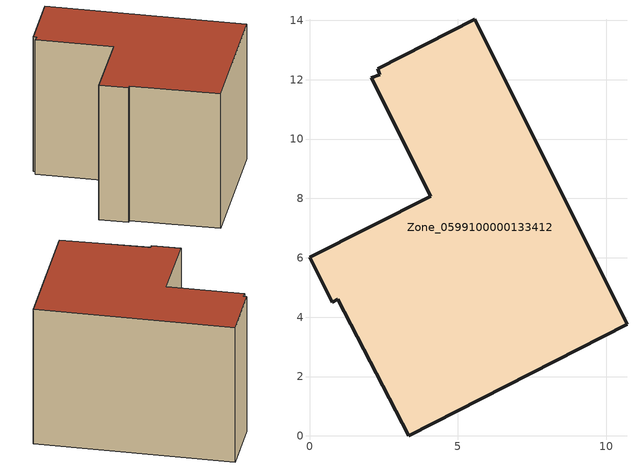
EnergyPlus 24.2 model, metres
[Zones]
Zone_0599100000133412
 floor ground (C_G): 0.95,4.6 0.76,4.51 0,6.02 4.08,8.08 2.07,12.07 2.37,12.17 2.3,12.36 5.57,14.04 10.69,3.76 3.34,0 z3.53
 wall outside (C_F): 0.76,4.51 0.95,4.6 3.34,0 10.69,3.76 5.57,14.04 2.3,12.36 2.37,12.17 2.07,12.07 4.08,8.08 0,6.02 0.76,4.51 z3.53:12.09
 roof outside (C_R): 2.37,12.17 2.07,12.07 4.08,8.08 0,6.02 0.76,4.51 0.95,4.6 3.34,0 10.69,3.76 5.57,14.04 2.3,12.36 z12.09
[BUILDING]
Pand.0599100000133412: North Axis=0; Terrain=City; Loads Convergence Tolerance Value=0.04; Temperature Convergence Tolerance Value=0.4; Solar Distribution=FullExterior; Maximum Number of Warmup Days=25; Minimum Number of Warmup Days=1
[Site:Location]
Rotterdam.The.Hague.AP_ZH_NLD Design_Conditions: Latitude=51.96; Longitude=4.45; Time Zone=1; Elevation=-4.5
[SITE:GROUNDTEMPERATURE:BUILDINGSURFACE]
18, 18, 18, 18, 18, 18, 18, 18, 18, 18, 18, 18
[MATERIAL] Thermal Absorptance=0.9; Solar Absorptance=0.7; Visible Absorptance=0.7
Name | Roughness | Thickness | Conductivity | Density | Specific Heat
G.TI.1946 | MediumSmooth | 0.15 | 1 | 540 | 1210
F.TI.1946 | Rough | 0.3 | 0.857143 | 1920 | 840
R.TI.1946 | MediumRough | 0.2 | 0.1 | 1500 | 1000
[CONSTRUCTION]
C_G: G.TI.1946
C_F: F.TI.1946
C_R: R.TI.1946
[ZONE]
Zone_0599100000133412: Type=1; Multiplier=1; Ceiling Height=Autocalculate; Volume=Autocalculate; Floor Area=autocalculate; Part of Total Floor Area=Yes
[ZONEINFILTRATION:DESIGNFLOWRATE]
Infil_Zone_0599100000133412: Zone or ZoneList or Space or SpaceList=Zone_0599100000133412; Schedule=AlwaysOn; Design Flow Rate Calculation Method=Flow/Area; Flow Rate per Floor Area=0.003; Constant Term Coefficient=1; Temperature Term Coefficient=0; Velocity Term Coefficient=0; Velocity Squared Term Coefficient=0
[HVACTEMPLATE:ZONE:IDEALLOADSAIRSYSTEM]
Zone_0599100000133412: Maximum Heating Supply Air Temperature=50; Minimum Cooling Supply Air Temperature=13; Maximum Heating Supply Air Humidity Ratio=0.0156; Minimum Cooling Supply Air Humidity Ratio=0.0077; Heating Limit=NoLimit; Cooling Limit=NoLimit; Dehumidification Control Type=ConstantSensibleHeatRatio; Cooling Sensible Heat Ratio=0.7; Dehumidification Setpoint=60; Humidification Control Type=None; Humidification Setpoint=30; Outdoor Air Method=None; Outdoor Air Flow Rate per Person=0.00944; Outdoor Air Flow Rate per Zone Floor Area=0; Outdoor Air Flow Rate per Zone=0; Demand Controlled Ventilation Type=None; Outdoor Air Economizer Type=NoEconomizer; Heat Recovery Type=None; Sensible Heat Recovery Effectiveness=0.7; Latent Heat Recovery Effectiveness=0.65
[ZONECONTROL:THERMOSTAT]
ThermostatControl_Zone_0599100000133412: Zone or ZoneList=Zone_0599100000133412; Control Type Schedule=DualSetpointControlType; Control 1=Thermostat_Zone_0599100000133412; Temperature Difference Between Cutout And Setpoint=0
[THERMOSTATSETPOINT:DUALSETPOINT]
Thermostat_Zone_0599100000133412: Heating Setpoint Temperature Schedule=HeatingSetpoint_Zone_0599100000133412; Cooling Setpoint Temperature Schedule=CoolingSetpoint_Zone_0599100000133412
[SCHEDULE:COMPACT]
HeatingSetpoint_Zone_0599100000133412: Through: 12/31, For: AllDays, Until: 24:00, 21
CoolingSetpoint_Zone_0599100000133412: Through: 12/31, For: AllDays, Until: 24:00, 24
DualSetpointControlType: Through: 12/31, For: AllDays, Until: 24:00, 4
AlwaysOn: Through: 12/31, For: AllDays, Until: 24:00, 1
